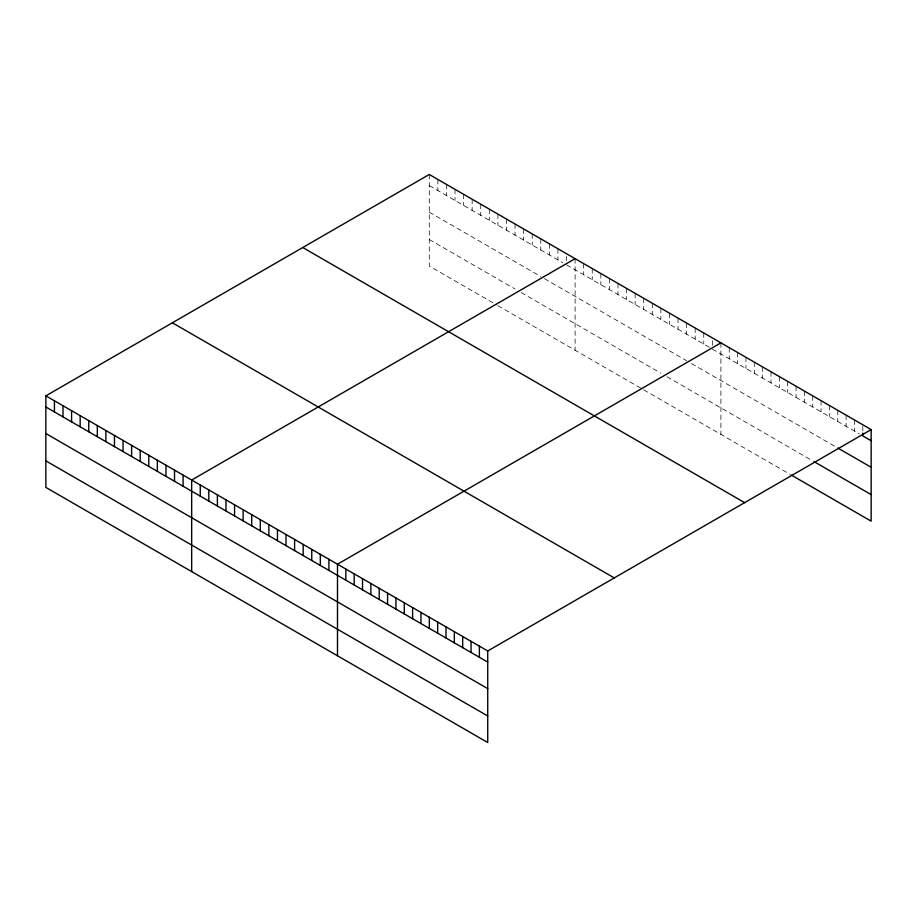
<?xml version="1.0" encoding="UTF-8"?>
<svg xmlns="http://www.w3.org/2000/svg" width="917" height="917" viewBox="0 0 917 917"><rect width="100%" height="100%" fill="white"/><g stroke="black" fill="none" stroke-linecap="round" stroke-linejoin="round"><path stroke-width="0.69" stroke-dasharray="4.58 3.44" d="M429.271 174.482L429.271 266.033L496.67 304.948M429.271 185.612L562.832 262.732M566.511 264.853L709.884 347.623M712.337 349.045L859.229 433.844M429.271 212.159L540.778 276.533M544.457 278.653L686.604 360.725M691.498 363.556L836.568 447.313M429.271 239.497L515.045 289.027M521.177 292.557L660.87 373.208M666.991 376.749L812.726 460.884M497.897 305.659L642.485 389.14M643.711 389.84L790.064 474.341M862.805 426.164L862.805 431.735M854.461 419.963L854.461 431.093M846.116 415.137L846.116 426.279M837.76 410.323L837.76 421.453M829.415 405.497L829.415 416.639M821.07 400.683L821.07 411.825M812.726 395.869L812.726 406.999M804.381 391.043L804.381 402.185M796.036 386.229L796.036 397.359M787.68 381.403L787.68 392.545M779.335 376.589L779.335 387.731M770.991 371.775L770.991 382.905M762.646 366.949L762.646 378.091M754.301 362.135L754.301 373.265M745.957 357.309L745.957 368.451M737.6 352.495L737.6 363.636M729.256 347.669L729.256 358.811M720.911 342.855L720.911 434.417M712.337 340.688L712.337 346.259M703.752 332.951L703.752 344.093M695.178 327.999L695.178 339.141M686.604 323.048L686.604 334.189M678.018 318.096L678.018 329.237M669.444 313.144L669.444 324.286M660.87 308.192L660.87 319.322M652.285 303.24L652.285 314.371M643.711 298.289L643.711 309.419M635.137 293.337L635.137 304.467M626.552 288.385L626.552 299.515M617.978 283.433L617.978 294.563M609.404 278.481L609.404 289.612M600.818 273.53L600.818 284.66M592.244 268.566L592.244 279.708M583.67 263.615L583.67 274.756M575.097 258.663L575.097 350.225M566.511 256.496L566.511 260.68M557.937 248.759L557.937 259.901M549.363 243.807L549.363 254.949M540.778 238.856L540.778 249.997M532.204 233.904L532.204 245.045M523.63 228.952L523.63 240.094M515.045 224L515.045 235.142M506.471 219.048L506.471 230.19M497.897 214.097L497.897 225.238M489.311 209.145L489.311 220.286M480.737 204.193L480.737 215.335M472.163 199.241L472.163 210.383M463.578 194.289L463.578 205.431M455.004 189.338L455.004 200.479M446.43 184.386L446.43 195.516M437.845 179.434L437.845 190.564"/><path stroke-width="1.38" d="M45.85 395.846L487.729 650.967L487.729 742.518L45.85 487.408L45.85 395.846L429.271 174.482L871.15 429.592L871.15 521.154L791.256 475.029M575.097 258.663L191.664 480.038L191.664 571.589M720.911 342.855L337.49 564.219L337.49 655.781M487.729 650.967L871.15 429.592M871.15 440.733L862.805 435.919L862.805 433.133M837.76 448L871.15 467.269M813.918 461.572L871.15 494.618M302.748 247.533L744.615 502.642M172.385 322.795L614.252 577.916M45.85 406.988L487.729 662.097M45.85 433.523L487.729 688.644M45.85 460.861L487.729 715.982M479.385 646.141L479.385 657.283M471.04 641.327L471.04 652.457M462.684 636.501L462.684 647.643M454.339 631.687L454.339 642.828M445.994 626.873L445.994 638.003M437.65 622.047L437.65 633.188M429.305 617.233L429.305 628.363M420.96 612.407L420.96 623.549M412.604 607.593L412.604 618.734M404.259 602.778L404.259 613.909M395.915 597.953L395.915 609.094M387.57 593.139L387.57 604.269M379.225 588.313L379.225 599.454M370.881 583.499L370.881 594.64M362.524 578.673L362.524 589.814M354.18 573.859L354.18 585M345.835 569.044L345.835 580.174M328.916 559.267L328.916 570.408M320.331 554.315L320.331 565.457M311.757 549.363L311.757 560.505M303.183 544.411L303.183 555.553M294.598 539.46L294.598 550.601M286.024 534.508L286.024 545.649M277.45 529.556L277.45 540.698M268.864 524.604L268.864 535.746M260.29 519.652L260.29 530.794M251.716 514.701L251.716 525.842M243.131 509.749L243.131 520.89M234.557 504.797L234.557 515.927M225.983 499.845L225.983 510.975M217.398 494.893L217.398 506.024M208.824 489.942L208.824 501.072M200.25 484.99L200.25 496.12M183.091 475.086L183.091 486.216M174.517 470.134L174.517 481.265M165.943 465.171L165.943 476.313M157.357 460.219L157.357 471.361M148.783 455.268L148.783 466.409M140.209 450.316L140.209 461.457M131.624 445.364L131.624 456.506M123.05 440.412L123.05 451.554M114.476 435.46L114.476 446.602M105.891 430.509L105.891 441.65M97.317 425.557L97.317 436.698M88.743 420.605L88.743 431.747M80.157 415.653L80.157 426.795M71.583 410.701L71.583 421.843M63.009 405.75L63.009 416.891M54.424 400.798L54.424 411.939"/></g></svg>
